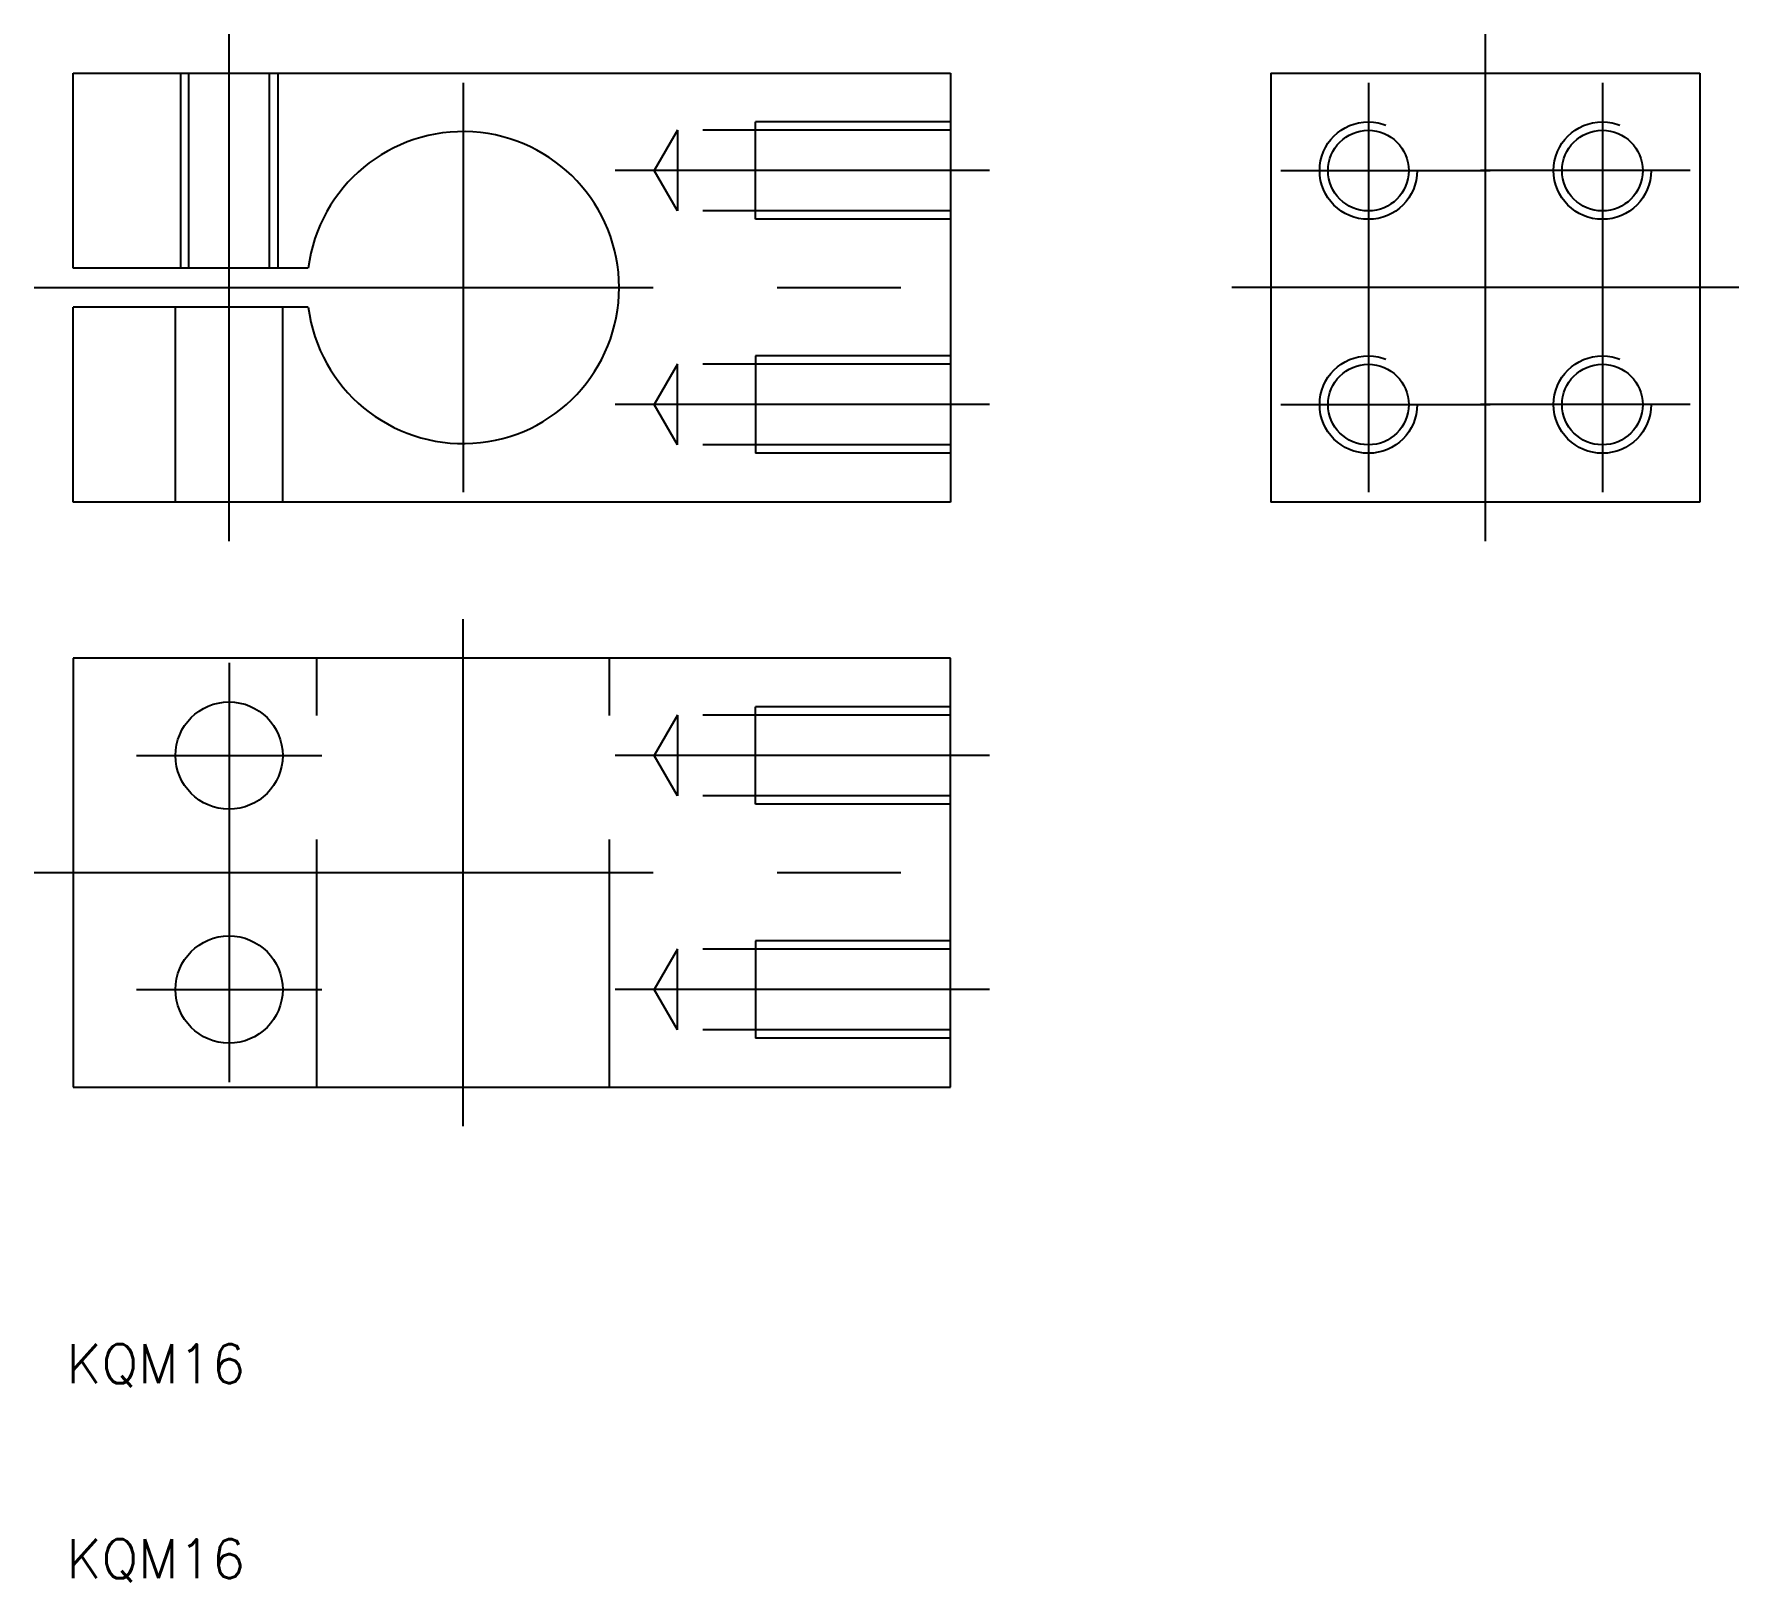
# Model space of a CAD drawing. Extents: x 8.3 to 95.8, y 9.8 to 89.2.
import ezdxf

# ---------------------------------------------------------------- set-up
doc = ezdxf.new("R2010")
doc.units = 0
doc.linetypes.add('CENTER', pattern=[50.8, 31.75, -6.35, 6.35, -6.35])
doc.linetypes.add('DASHED', pattern=[19.05, 12.7, -6.35])
doc.layers.get('0').update_dxf_attribs({"linetype": 'CONTINUOUS'})
doc.layers.add('CENTER', color=1, linetype='CENTER')
doc.styles.get("Standard").update_dxf_attribs({"font": 'txt.shx'})

msp = doc.modelspace()

# ---------------------------------------------------------------- linework, layer by layer
at = {"color": 7, "linetype": 'CONTINUOUS'}
for p, q in [((10.343, 87.19), (55.343, 87.19)), ((10.343, 77.19), (10.343, 87.19)), ((55.343, 87.19), (55.343, 65.19)), ((71.771, 87.19), (71.771, 65.19)), ((71.771, 87.19), (93.771, 87.19)), ((93.771, 87.19), (93.771, 65.19)), ((22.405, 77.19), (10.343, 77.19)), ((22.405, 75.19), (10.343, 75.19)), ((10.343, 65.19), (10.343, 75.19)), ((55.343, 65.19), (10.343, 65.19)), ((93.771, 65.19), (71.771, 65.19)), ((10.343, 57.19), (10.343, 35.19)), ((55.343, 57.19), (10.343, 57.19)), ((55.343, 35.19), (55.343, 57.19)), ((10.343, 35.19), (55.343, 35.19))]:
    msp.add_line(p, q, dxfattribs=at)
at = {"color": 3, "linetype": 'DASHED'}
for p, q in [((15.843, 87.19), (15.843, 77.19)), ((16.276, 77.19), (16.276, 87.19)), ((20.41, 77.19), (20.41, 87.19)), ((20.843, 87.19), (20.843, 77.19)), ((41.343, 84.257), (40.149, 82.19)), ((41.343, 84.257), (41.343, 80.123)), ((55.343, 84.257), (41.343, 84.257)), ((45.343, 79.69), (45.343, 84.69)), ((55.343, 84.69), (45.343, 84.69)), ((41.343, 80.123), (40.149, 82.19)), ((55.343, 80.123), (41.343, 80.123)), ((55.343, 79.69), (45.343, 79.69)), ((15.593, 65.19), (15.593, 75.19)), ((21.093, 65.19), (21.093, 75.19)), ((55.343, 72.69), (45.343, 72.69)), ((45.343, 72.69), (45.343, 67.69)), ((41.343, 72.257), (40.149, 70.19)), ((55.343, 72.257), (41.343, 72.257)), ((41.343, 68.123), (41.343, 72.257)), ((41.343, 68.123), (40.149, 70.19)), ((55.343, 68.123), (41.343, 68.123)), ((55.343, 67.69), (45.343, 67.69)), ((22.843, 35.19), (22.843, 57.19)), ((37.843, 35.19), (37.843, 57.19)), ((41.343, 54.257), (40.149, 52.19)), ((41.343, 54.257), (41.343, 50.123)), ((55.343, 54.257), (41.343, 54.257)), ((45.343, 49.69), (45.343, 54.69)), ((55.343, 54.69), (45.343, 54.69)), ((41.343, 50.123), (40.149, 52.19)), ((55.343, 50.123), (41.343, 50.123)), ((55.343, 49.69), (45.343, 49.69)), ((41.343, 42.257), (40.149, 40.19)), ((41.343, 38.123), (41.343, 42.257)), ((55.343, 42.257), (41.343, 42.257)), ((45.343, 42.69), (45.343, 37.69)), ((55.343, 42.69), (45.343, 42.69)), ((41.343, 38.123), (40.149, 40.19)), ((55.343, 38.123), (41.343, 38.123)), ((55.343, 37.69), (45.343, 37.69))]:
    msp.add_line(p, q, dxfattribs=at)
for centre in [(76.771, 82.19), (88.771, 82.19), (76.771, 70.19), (88.771, 70.19)]:
    msp.add_circle(centre, 2.5, dxfattribs=at)
at = {"color": 7, "linetype": 'CONTINUOUS'}
for centre, radius in [((76.771, 82.19), 2.067), ((88.771, 82.19), 2.067), ((76.771, 70.19), 2.067), ((88.771, 70.19), 2.067), ((18.343, 52.19), 2.75), ((18.343, 40.19), 2.75)]:
    msp.add_circle(centre, radius, dxfattribs=at)
msp.add_arc((30.343, 76.19), 8, 187.18076, 172.81924, dxfattribs=at)
at = {"layer": 'CENTER'}
for p, q in [((18.343, 63.19), (18.343, 89.19)), ((82.771, 63.19), (82.771, 89.19)), ((30.343, 86.69), (30.343, 65.69)), ((76.771, 86.69), (76.771, 65.69)), ((88.771, 86.69), (88.771, 65.69)), ((57.343, 82.19), (38.149, 82.19)), ((72.271, 82.19), (83.021, 82.19)), ((93.271, 82.19), (82.521, 82.19)), ((8.343, 76.19), (57.343, 76.19)), ((95.771, 76.19), (69.771, 76.19)), ((57.343, 70.19), (38.149, 70.19)), ((72.271, 70.19), (83.021, 70.19)), ((93.271, 70.19), (82.521, 70.19)), ((30.343, 33.19), (30.343, 59.19)), ((18.343, 56.94), (18.343, 35.44)), ((13.593, 52.19), (23.093, 52.19)), ((57.343, 52.19), (38.149, 52.19)), ((8.343, 46.19), (57.343, 46.19)), ((13.593, 40.19), (23.093, 40.19)), ((57.343, 40.19), (38.149, 40.19))]:
    msp.add_line(p, q, dxfattribs=at)

# ---------------------------------------------------------------- texts
for p in [(10, 20), (10, 10)]:
    msp.add_text('KQM16', height=2).set_placement(p)

doc.saveas('drawing.dxf')
